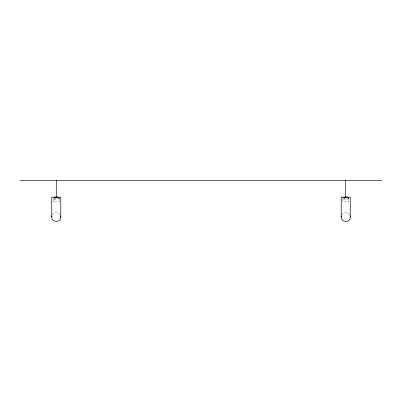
<?xml version="1.0" encoding="UTF-8"?>
<svg xmlns="http://www.w3.org/2000/svg" width="402" height="402" viewBox="0 0 402 402"><rect width="100%" height="100%" fill="white"/><g stroke="black" fill="none" stroke-linecap="round" stroke-linejoin="round"><path stroke-width="0.3" stroke-dasharray="2.01 1.51" d="M59.446 198.643C58.169 199.291 54.396 199.337 53.114 198.643M348.886 198.643C347.609 199.291 343.836 199.332 342.554 198.643M52.366 214.794C53.948 211.849 58.612 211.849 60.194 214.794M341.806 214.794C343.388 211.849 348.052 211.849 349.634 214.794M55.109 198.93L53.22 199.08L54.019 198.518A4.512 3.899 0 0 1 58.541 198.518L59.345 199.05L57.451 198.93M344.549 198.93L342.66 199.08L343.459 198.518A4.512 3.899 0 0 1 347.981 198.518L348.785 199.05L346.891 198.93M348.886 197.156L348.886 201.678L342.554 201.678L342.554 197.156M59.446 197.156L59.446 201.678L53.114 201.678L53.114 197.156"/><path stroke-width="0.6" d="M51.757 217.055L51.757 197.156L60.802 197.156L60.802 217.055C60.958 223.663 50.054 222.226 51.913 215.884M341.197 217.055L341.197 197.156L350.242 197.156L350.242 217.055C350.398 223.663 339.494 222.226 341.353 215.884M20.1 180.423L381.9 180.423M58.541 197.156L54.019 197.156M343.459 197.156L347.981 197.156M350.087 215.884L350.242 217.055M60.647 215.884L60.802 217.055M345.72 180.423L345.72 197.156M56.28 180.423L56.28 197.156"/></g></svg>
